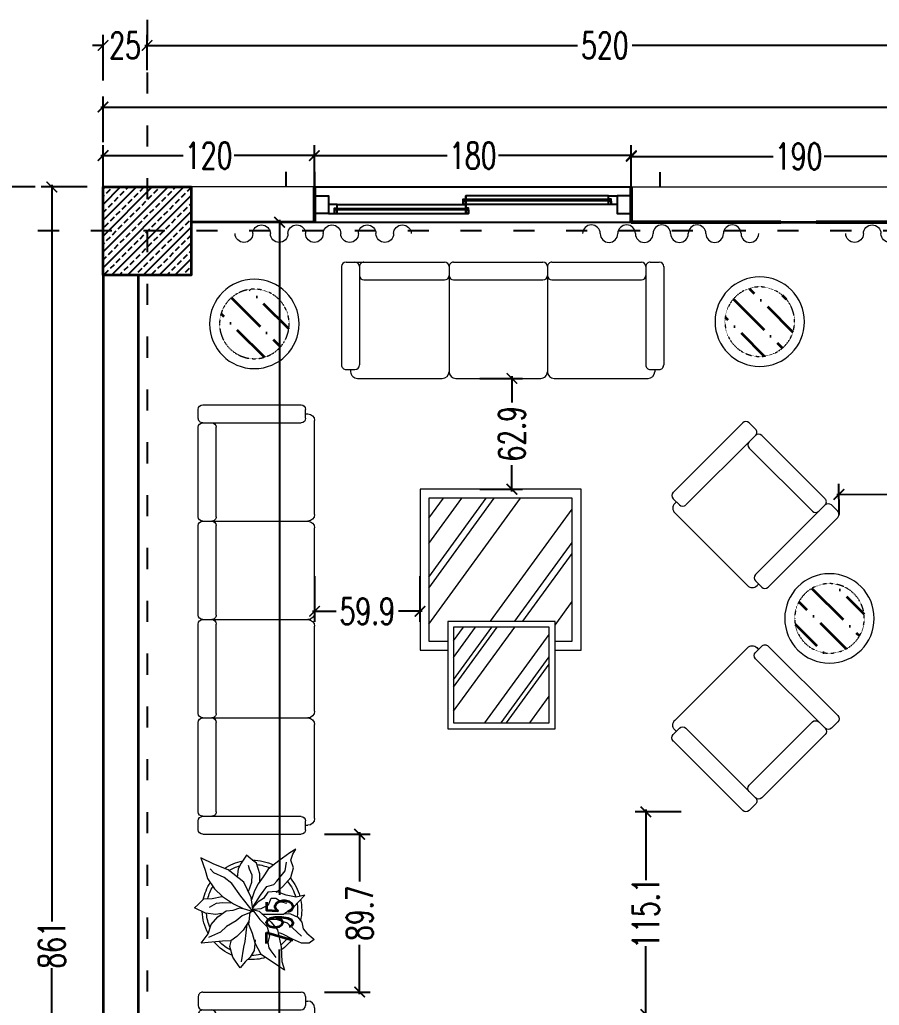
# Model space of a CAD drawing. Header units: centimetres. Extents: x -3207095 to 15275363, y -32656 to 4798027.
# Drawn here: x 690170 to 690658, y 4439294 to 4439854 of the extents above; entities that cross this region are included whole.
import ezdxf

# ---------------------------------------------------------------- set-up
doc = ezdxf.new("R2010")
doc.units = ezdxf.units.CM
for name, pattern in [('ACAD_ISO03W100', [30, 12, -18]), ('DUZ', [500, 500]), ('GESTRICHELT', [0.75, 0.5, -0.25])]:
    doc.linetypes.add(name, pattern=pattern)
doc.layers.get('0').update_dxf_attribs({"color": 1, "linetype": 'DUZ'})
for name, color, linetype in [('AGAC', 116, 'Continuous'), ('DIM', 1, 'DUZ'), ('KOLTAR_F', 145, 'Continuous'), ('PEN', 161, 'Continuous'), ('söve', 26, 'DUZ')]:
    doc.layers.add(name, color=color, linetype=linetype)
for name, color, linetype, lineweight in [('cam', 143, 'Continuous', 20), ('DUV', 220, 'Continuous', 50), ('DUVAR', 7, 'Continuous', 35), ('FE_PERDE', 205, 'Continuous', 15), ('Fix & Furniture', 144, 'Continuous', 13), ('Fix. Furniture', 144, 'Continuous', 9), ('gor25', 142, 'Continuous', 25), ('iç duvar', 7, 'Continuous', 50), ('KOLON_F', 3, 'Continuous', 35), ('Wall', 7, 'Continuous', 35)]:
    doc.layers.add(name, color=color, linetype=linetype, lineweight=lineweight)
doc.styles.add('ATT', font='romans.shx')
doc.styles.add('DIM', font='ROMANSTW.SHX', dxfattribs={"width": 0.7})
doc.dimstyles.new('1_100', dxfattribs={"dimtxt": 15, "dimasz": 6, "dimexe": 6, "dimexo": 0, "dimgap": 2, "dimtad": 0, "dimdec": 1, "dimzin": 11, "dimdsep": 46, "dimtxsty": 'DIM', "dimblk": 'ARCHTICK', "dimcen": 3, "dimdle": 1.25, "dimclrt": 2, "dimadec": 0, "dimazin": 0, "dimtfac": 1.25, "dimtdec": 1, "dimtix": 1, "dimtofl": 0, "dimtmove": 1, "dimatfit": 3, "dimldrblk": 'ARCHTICK', "dimfxl": 20, "dimfxlon": 1, "dimtolj": 1, "dimtzin": 0, "dimarcsym": 0})

# ---------------------------------------------------------------- blocks, each defined once
blk = doc.blocks.new('GEN_BLOCK00601')
at = {"linetype": 'Continuous', "ltscale": 50}
for centre, start, end in [((50, 50), 0, 180), ((250, 50), 0, 180), ((450, 50), 0, 180), ((650, 50), 0, 180), ((850, 50), 0, 180), ((150, 50), 180, 0), ((350, 50), 180, 0), ((550, 50), 180, 0), ((750, 50), 180, 0), ((950, 50), 180, 0)]:
    blk.add_arc(centre, 50, start, end, dxfattribs=at)
for tag in ['Sfb', 'FLOOR']:
    blk.add_attdef(tag, (0, 0), '', height=1)
blk = doc.blocks.new('_ArchTick')
at = {"color": 0, "linetype": 'ByBlock', "const_width": 0.15}
blk.add_lwpolyline([(-0.5, -0.5), (0.5, 0.5)], dxfattribs=at)
blk = doc.blocks.new('*D4759')
at = {"layer": 'Defpoints', "color": 0, "linetype": 'Continuous', "lineweight": 5, "transparency": 16777216}
for p in [(690336.93, 4439776.56), (690216.93, 4439758.74), (690336.93, 4439758.74)]:
    blk.add_point(p, dxfattribs=at)
at = {"layer": 'DIM', "color": 0, "linetype": 'Continuous', "lineweight": -2, "transparency": 16777216}
for p, q in [((690216.93, 4439758.74), (690216.93, 4439782.56)), ((690336.93, 4439758.74), (690336.93, 4439782.56)), ((690215.68, 4439776.56), (690262.43, 4439776.56)), ((690338.18, 4439776.56), (690291.43, 4439776.56))]:
    blk.add_line(p, q, dxfattribs=at)
at = {"layer": 'DIM', "color": 0, "linetype": 'Continuous', "lineweight": -2, "transparency": 16777216, "xscale": 6, "yscale": 6, "zscale": 6, "rotation": 180}
blk.add_blockref('_ArchTick', (690216.93, 4439776.56), dxfattribs=at)
at = {"layer": 'DIM', "color": 0, "linetype": 'Continuous', "lineweight": -2, "transparency": 16777216, "xscale": 6, "yscale": 6, "zscale": 6}
blk.add_blockref('_ArchTick', (690336.93, 4439776.56), dxfattribs=at)
at = {"layer": 'DIM', "color": 2, "linetype": 'Continuous', "lineweight": 5, "transparency": 16777216, "insert": (690276.93, 4439776.56), "char_height": 15, "attachment_point": 5, "style": 'DIM'}
blk.add_mtext('\\A1;120', dxfattribs=at)
blk = doc.blocks.new('*D4760')
at = {"layer": 'Defpoints', "color": 0, "linetype": 'Continuous', "lineweight": 5, "transparency": 16777216}
for p in [(690516.93, 4439776.56), (690336.93, 4439758.74), (690516.93, 4439758.74)]:
    blk.add_point(p, dxfattribs=at)
at = {"layer": 'DIM', "color": 0, "linetype": 'Continuous', "lineweight": -2, "transparency": 16777216}
for p, q in [((690336.93, 4439758.74), (690336.93, 4439782.56)), ((690516.93, 4439758.74), (690516.93, 4439782.56)), ((690335.68, 4439776.56), (690412.43, 4439776.56)), ((690518.18, 4439776.56), (690441.43, 4439776.56))]:
    blk.add_line(p, q, dxfattribs=at)
at = {"layer": 'DIM', "color": 0, "linetype": 'Continuous', "lineweight": -2, "transparency": 16777216, "xscale": 6, "yscale": 6, "zscale": 6, "rotation": 180}
blk.add_blockref('_ArchTick', (690336.93, 4439776.56), dxfattribs=at)
at = {"layer": 'DIM', "color": 0, "linetype": 'Continuous', "lineweight": -2, "transparency": 16777216, "xscale": 6, "yscale": 6, "zscale": 6}
blk.add_blockref('_ArchTick', (690516.93, 4439776.56), dxfattribs=at)
at = {"layer": 'DIM', "color": 2, "linetype": 'Continuous', "lineweight": 5, "transparency": 16777216, "insert": (690426.93, 4439776.56), "char_height": 15, "attachment_point": 5, "style": 'DIM'}
blk.add_mtext('\\A1;180', dxfattribs=at)
blk = doc.blocks.new('*D4761')
at = {"layer": 'Defpoints', "color": 0, "linetype": 'Continuous', "lineweight": 5, "transparency": 16777216}
for p in [(690706.93, 4439776.12), (690516.93, 4439758.74), (690706.93, 4439758.74)]:
    blk.add_point(p, dxfattribs=at)
at = {"layer": 'DIM', "color": 0, "linetype": 'Continuous', "lineweight": -2, "transparency": 16777216}
for p, q in [((690516.93, 4439758.74), (690516.93, 4439782.12)), ((690706.93, 4439758.74), (690706.93, 4439782.12)), ((690515.68, 4439776.12), (690597.43, 4439776.12)), ((690708.18, 4439776.12), (690626.43, 4439776.12))]:
    blk.add_line(p, q, dxfattribs=at)
at = {"layer": 'DIM', "color": 0, "linetype": 'Continuous', "lineweight": -2, "transparency": 16777216, "xscale": 6, "yscale": 6, "zscale": 6, "rotation": 180}
blk.add_blockref('_ArchTick', (690516.93, 4439776.12), dxfattribs=at)
at = {"layer": 'DIM', "color": 0, "linetype": 'Continuous', "lineweight": -2, "transparency": 16777216, "xscale": 6, "yscale": 6, "zscale": 6}
blk.add_blockref('_ArchTick', (690706.93, 4439776.12), dxfattribs=at)
at = {"layer": 'DIM', "color": 2, "linetype": 'Continuous', "lineweight": 5, "transparency": 16777216, "insert": (690611.93, 4439776.12), "char_height": 15, "attachment_point": 5, "style": 'DIM'}
blk.add_mtext('\\A1;190', dxfattribs=at)
blk = doc.blocks.new('*D4780')
at = {"layer": 'Defpoints', "color": 0, "linetype": 'Continuous', "lineweight": 5, "transparency": 16777216}
for p in [(690761.93, 4439839.14), (690761.93, 4439827.32), (690241.93, 4439825.1)]:
    blk.add_point(p, dxfattribs=at)
at = {"layer": 'DIM', "color": 0, "linetype": 'Continuous', "lineweight": -2, "transparency": 16777216}
for p, q in [((690241.93, 4439825.1), (690241.93, 4439845.14)), ((690761.93, 4439827.32), (690761.93, 4439845.14)), ((690240.68, 4439839.14), (690486.43, 4439839.14)), ((690763.18, 4439839.14), (690517.43, 4439839.14))]:
    blk.add_line(p, q, dxfattribs=at)
at = {"layer": 'DIM', "color": 0, "linetype": 'Continuous', "lineweight": -2, "transparency": 16777216, "xscale": 6, "yscale": 6, "zscale": 6, "rotation": 180}
blk.add_blockref('_ArchTick', (690241.93, 4439839.14), dxfattribs=at)
at = {"layer": 'DIM', "color": 0, "linetype": 'Continuous', "lineweight": -2, "transparency": 16777216, "xscale": 6, "yscale": 6, "zscale": 6}
blk.add_blockref('_ArchTick', (690761.93, 4439839.14), dxfattribs=at)
at = {"layer": 'DIM', "color": 2, "linetype": 'Continuous', "lineweight": 5, "transparency": 16777216, "insert": (690501.93, 4439839.14), "char_height": 15, "attachment_point": 5, "style": 'DIM'}
blk.add_mtext('\\A1;520', dxfattribs=at)
blk = doc.blocks.new('*D4789')
at = {"layer": 'Defpoints', "color": 0, "linetype": 'Continuous', "lineweight": 5, "transparency": 16777216}
for p in [(690216.93, 4439839.14), (690241.93, 4439825.1), (690216.93, 4439782.56)]:
    blk.add_point(p, dxfattribs=at)
at = {"layer": 'DIM', "color": 0, "linetype": 'Continuous', "lineweight": -2, "transparency": 16777216}
for p, q in [((690216.93, 4439819.14), (690216.93, 4439845.14)), ((690241.93, 4439825.1), (690241.93, 4439845.14)), ((690216.93, 4439839.14), (690210.93, 4439839.14)), ((690241.93, 4439839.14), (690247.93, 4439839.14))]:
    blk.add_line(p, q, dxfattribs=at)
at = {"layer": 'DIM', "color": 0, "linetype": 'Continuous', "lineweight": -2, "transparency": 16777216, "xscale": 6, "yscale": 6, "zscale": 6}
blk.add_blockref('_ArchTick', (690216.93, 4439839.14), dxfattribs=at)
at = {"layer": 'DIM', "color": 0, "linetype": 'Continuous', "lineweight": -2, "transparency": 16777216, "xscale": 6, "yscale": 6, "zscale": 6, "rotation": 180}
blk.add_blockref('_ArchTick', (690241.93, 4439839.14), dxfattribs=at)
at = {"layer": 'DIM', "color": 2, "linetype": 'Continuous', "lineweight": 5, "transparency": 16777216, "insert": (690229.43, 4439839.14), "char_height": 15, "attachment_point": 5, "style": 'DIM'}
blk.add_mtext('\\A1;25', dxfattribs=at)
blk = doc.blocks.new('*D4791')
at = {"layer": 'Defpoints', "color": 0, "linetype": 'Continuous', "lineweight": 5, "transparency": 16777216}
for p in [(690216.93, 4439804.16), (690216.93, 4439782.56), (693966.93, 4439782.56)]:
    blk.add_point(p, dxfattribs=at)
at = {"layer": 'DIM', "color": 0, "linetype": 'Continuous', "lineweight": -2, "transparency": 16777216}
for p, q in [((690216.93, 4439784.16), (690216.93, 4439810.16)), ((693966.93, 4439784.16), (693966.93, 4439810.16)), ((690215.68, 4439804.16), (692071.43, 4439804.16)), ((693968.18, 4439804.16), (692112.43, 4439804.16))]:
    blk.add_line(p, q, dxfattribs=at)
at = {"layer": 'DIM', "color": 0, "linetype": 'Continuous', "lineweight": -2, "transparency": 16777216, "xscale": 6, "yscale": 6, "zscale": 6, "rotation": 180}
blk.add_blockref('_ArchTick', (690216.93, 4439804.16), dxfattribs=at)
at = {"layer": 'DIM', "color": 0, "linetype": 'Continuous', "lineweight": -2, "transparency": 16777216, "xscale": 6, "yscale": 6, "zscale": 6}
blk.add_blockref('_ArchTick', (693966.93, 4439804.16), dxfattribs=at)
at = {"layer": 'DIM', "color": 2, "linetype": 'Continuous', "lineweight": 5, "transparency": 16777216, "insert": (692091.93, 4439804.16), "char_height": 15, "attachment_point": 5, "style": 'DIM'}
blk.add_mtext('\\A1;3750', dxfattribs=at)
blk = doc.blocks.new('*D4825')
at = {"layer": 'Defpoints', "color": 0, "linetype": 'Continuous', "lineweight": 5, "transparency": 16777216}
for p in [(690216.93, 4439758.74), (690187.82, 4438897.76), (690216.93, 4438897.76)]:
    blk.add_point(p, dxfattribs=at)
at = {"layer": 'DIM', "color": 0, "linetype": 'Continuous', "lineweight": -2, "transparency": 16777216}
for p, q in [((690207.82, 4439758.74), (690181.82, 4439758.74)), ((690187.82, 4439759.99), (690187.82, 4439341.5)), ((690187.82, 4438896.51), (690187.82, 4439315)), ((690207.82, 4438897.76), (690181.82, 4438897.76))]:
    blk.add_line(p, q, dxfattribs=at)
at = {"layer": 'DIM', "color": 0, "linetype": 'Continuous', "lineweight": -2, "transparency": 16777216, "xscale": 6, "yscale": 6, "zscale": 6}
for p, rotation in [((690187.82, 4439758.74), 90), ((690187.82, 4438897.76), 270)]:
    blk.add_blockref('_ArchTick', p, dxfattribs=dict(at, rotation=rotation))
at = {"layer": 'DIM', "color": 2, "linetype": 'Continuous', "lineweight": 5, "transparency": 16777216, "insert": (690187.82, 4439328.25), "char_height": 15, "attachment_point": 5, "rotation": 90, "style": 'DIM'}
blk.add_mtext('\\A1;861', dxfattribs=at)
blk = doc.blocks.new('*D4845')
at = {"layer": 'Defpoints', "color": 0, "linetype": 'Continuous', "lineweight": 5, "transparency": 16777216}
for p in [(690158.36, 4439758.74), (690181.82, 4439758.74), (690181.82, 4436818.74)]:
    blk.add_point(p, dxfattribs=at)
at = {"layer": 'DIM', "color": 0, "linetype": 'Continuous', "lineweight": -2, "transparency": 16777216}
for p, q in [((690178.36, 4439758.74), (690152.36, 4439758.74)), ((690158.36, 4439759.99), (690158.36, 4438309.24)), ((690158.36, 4436817.49), (690158.36, 4438268.24)), ((690178.36, 4436818.74), (690152.36, 4436818.74))]:
    blk.add_line(p, q, dxfattribs=at)
at = {"layer": 'DIM', "color": 0, "linetype": 'Continuous', "lineweight": -2, "transparency": 16777216, "xscale": 6, "yscale": 6, "zscale": 6}
for p, rotation in [((690158.36, 4439758.74), 90), ((690158.36, 4436818.74), 270)]:
    blk.add_blockref('_ArchTick', p, dxfattribs=dict(at, rotation=rotation))
at = {"layer": 'DIM', "color": 2, "linetype": 'Continuous', "lineweight": 5, "transparency": 16777216, "insert": (690158.36, 4438288.74), "char_height": 15, "attachment_point": 5, "rotation": 90, "style": 'DIM'}
blk.add_mtext('\\A1;2940', dxfattribs=at)
blk = doc.blocks.new('*D5745')
at = {"layer": 'Defpoints', "color": 0, "linetype": 'Continuous', "lineweight": 5, "transparency": 16777216}
for p in [(690336.93, 4439738.74), (690317.21, 4438943.74), (690323.88, 4438943.74)]:
    blk.add_point(p, dxfattribs=at)
at = {"layer": 'DIM', "color": 0, "linetype": 'Continuous', "lineweight": -2, "transparency": 16777216}
for p, q in [((690336.93, 4439738.74), (690311.21, 4439738.74)), ((690317.21, 4439739.99), (690317.21, 4439356.74)), ((690317.21, 4438942.49), (690317.21, 4439325.74)), ((690323.88, 4438943.74), (690311.21, 4438943.74))]:
    blk.add_line(p, q, dxfattribs=at)
at = {"layer": 'DIM', "color": 0, "linetype": 'Continuous', "lineweight": -2, "transparency": 16777216, "xscale": 6, "yscale": 6, "zscale": 6}
for p, rotation in [((690317.21, 4439738.74), 90), ((690317.21, 4438943.74), 270)]:
    blk.add_blockref('_ArchTick', p, dxfattribs=dict(at, rotation=rotation))
at = {"layer": 'DIM', "color": 2, "linetype": 'Continuous', "lineweight": 5, "transparency": 16777216, "insert": (690317.21, 4439341.24), "char_height": 15, "attachment_point": 5, "rotation": 90, "style": 'DIM'}
blk.add_mtext('\\A1;795', dxfattribs=at)
blk = doc.blocks.new('dhsdfhhdfgdjdfghjghjk')
at = {"layer": 'Fix & Furniture', "ltscale": 0.02}
for p, q in [((39347.5, 877.54), (39347.5, 855.54)), ((39350.5, 878.54), (39348.5, 878.54)), ((39351.5, 877.54), (39351.5, 855.54)), ((39372.5, 878.54), (39352.5, 878.54)), ((39373.5, 877.54), (39373.5, 854.04)), ((39394.5, 878.54), (39374.5, 878.54)), ((39395.5, 877.54), (39395.5, 854.04)), ((39416.5, 878.54), (39396.5, 878.54)), ((39417.5, 877.54), (39417.5, 854.04)), ((39438.5, 878.54), (39418.5, 878.54)), ((39439.5, 877.54), (39439.5, 855.54)), ((39442.5, 878.54), (39440.5, 878.54)), ((39443.5, 877.54), (39443.5, 855.54)), ((39372.5, 874.54), (39352.5, 874.54)), ((39394.5, 874.54), (39374.5, 874.54)), ((39416.5, 874.54), (39396.5, 874.54)), ((39438.5, 874.54), (39418.5, 874.54)), ((39350.5, 854.54), (39348.5, 854.54)), ((39349.5, 854.54), (39349.5, 854.04)), ((39442.5, 854.54), (39440.5, 854.54)), ((39441.5, 854.54), (39441.5, 854.04)), ((39372, 852.54), (39351, 852.54)), ((39394, 852.54), (39375, 852.54)), ((39416, 852.54), (39397, 852.54)), ((39439.97, 852.54), (39419, 852.54))]:
    blk.add_line(p, q, dxfattribs=at)
for centre, radius, start, end in [((39348.52, 877.53), 1.02, 90.8455, 180.8455), ((39350.5, 877.54), 1, 359.9318, 90), ((39352.5, 877.54), 1, 90.0681, 180.0681), ((39372.5, 877.54), 1, 359.9319, 89.9319), ((39374.5, 877.54), 1, 90.0681, 180.0681), ((39394.5, 877.54), 1, 359.9319, 89.9319), ((39396.5, 877.54), 1, 90.0681, 180.0681), ((39416.5, 877.54), 1, 359.9319, 89.9319), ((39418.5, 877.54), 1, 90.0681, 180.0681), ((39438.5, 877.54), 1, 359.9319, 89.9319), ((39440.5, 877.54), 1, 90.0681, 180.0681), ((39442.5, 877.54), 1, 359.8458, 89.8458), ((39352.5, 875.55), 1, 179.9319, 269.9319), ((39372.5, 875.55), 1, 270.0681, 0.0681), ((39374.5, 875.55), 1, 179.9319, 269.9319), ((39394.5, 875.55), 1, 270.0681, 0.0681), ((39396.5, 875.55), 1, 179.9319, 269.9319), ((39416.5, 875.55), 1, 270.0681, 0.0681), ((39418.5, 875.55), 1, 179.9319, 269.9319), ((39438.5, 875.55), 1, 270.0681, 0.0681), ((39348.51, 855.55), 1.01, 179.5407, 269.5407), ((39350.5, 855.55), 1.01, 269.6742, 359.6742), ((39440.51, 855.55), 1, 179.8254, 269.8254), ((39442.5, 855.55), 1.01, 269.5727, 359.5727), ((39351.01, 854.05), 1.51, 180.27, 270.27), ((39372, 854.05), 1.5, 269.8574, 359.8574), ((39375, 854.05), 1.5, 180.0365, 270.0365), ((39394, 854.04), 1.5, 269.9885, 359.9885), ((39397, 854.05), 1.5, 180.048, 270.048), ((39415.99, 854.06), 1.51, 269.4397, 359.4397), ((39419, 854.05), 1.5, 180.048, 270.048), ((39439.99, 854.06), 1.51, 269.4397, 359.4397)]:
    blk.add_arc(centre, radius, start, end, dxfattribs=at)
blk = doc.blocks.new('dfhsdfjsdfgjfgj')
at = {"layer": 'Fix & Furniture', "ltscale": 0.02}
for p, q in [((63620.72, 5320.18), (63642.72, 5320.18)), ((63619.72, 5317.18), (63619.72, 5319.18)), ((63643.72, 5317.18), (63643.72, 5319.18)), ((63643.72, 5318.18), (63644.22, 5318.18)), ((63620.72, 5316.18), (63642.72, 5316.18)), ((63645.72, 5295.68), (63645.72, 5316.68)), ((63619.72, 5295.18), (63619.72, 5315.18)), ((63623.72, 5295.18), (63623.72, 5315.18)), ((63620.72, 5294.18), (63644.22, 5294.18)), ((63619.72, 5273.18), (63619.72, 5293.18)), ((63623.72, 5273.18), (63623.72, 5293.18)), ((63645.72, 5273.68), (63645.72, 5292.68)), ((63620.72, 5272.18), (63644.22, 5272.18)), ((63619.72, 5251.18), (63619.72, 5271.18)), ((63623.72, 5253.15), (63623.72, 5271.18)), ((63645.72, 5251.68), (63645.72, 5270.68)), ((63620.72, 5252.15), (63642.72, 5252.15)), ((63619.72, 5249.15), (63619.72, 5251.15)), ((63643.72, 5249.15), (63643.72, 5251.15)), ((63643.72, 5250.18), (63644.22, 5250.18)), ((63643.72, 5250.15), (63644.22, 5250.15)), ((63620.72, 5248.15), (63642.72, 5248.15))]:
    blk.add_line(p, q, dxfattribs=at)
for centre, radius, start, end in [((63620.74, 5319.16), 1.02, 89.1545, 179.1545), ((63642.72, 5319.17), 1.01, 0.4593, 90.4593), ((63644.22, 5316.67), 1.51, 359.73, 89.73), ((63620.72, 5317.18), 1, 180, 270.0682), ((63620.72, 5315.18), 1, 89.9319, 179.9319), ((63622.72, 5315.18), 1, 0.0681, 90.0681), ((63642.72, 5317.18), 1.01, 270.3258, 0.3258), ((63620.72, 5295.18), 1, 180.0681, 270.0681), ((63620.72, 5293.18), 1, 89.9319, 179.9319), ((63622.72, 5295.18), 1, 269.9319, 359.9319), ((63622.72, 5293.18), 1, 0.0681, 90.0681), ((63644.22, 5295.68), 1.5, 270.1426, 0.1426), ((63644.22, 5292.68), 1.5, 359.9635, 89.9635), ((63620.72, 5273.18), 1, 180.0681, 270.0681), ((63620.72, 5271.18), 1, 89.9319, 179.9319), ((63622.72, 5273.18), 1, 269.9319, 359.9319), ((63622.72, 5271.18), 1, 0.0681, 90.0681), ((63644.22, 5273.68), 1.5, 270.0115, 0.0115), ((63644.22, 5270.68), 1.5, 359.952, 89.952), ((63620.72, 5253.15), 1, 180.0681, 270.0681), ((63620.72, 5251.15), 1, 89.9319, 179.9319), ((63622.72, 5253.15), 1, 269.9319, 359.9319), ((63642.72, 5251.15), 1, 0.1746, 90.1746), ((63620.72, 5251.18), 1, 180.0681, 180.9159), ((63644.21, 5251.69), 1.51, 270.5603, 0.5603), ((63620.73, 5249.15), 1, 180.1542, 270.1542), ((63642.72, 5249.16), 1.01, 270.4273, 0.4273)]:
    blk.add_arc(centre, radius, start, end, dxfattribs=at)
blk = doc.blocks.new('dfhgdfhfgjjghj')
at = {"layer": 'Fix & Furniture', "ltscale": 0.02}
for p, q in [((39399.87, 829.4), (39397.87, 829.4)), ((39421.87, 829.4), (39401.87, 829.4)), ((39425.87, 829.4), (39423.87, 829.4)), ((39396.87, 828.4), (39396.87, 806.4)), ((39400.87, 828.4), (39400.87, 806.4)), ((39422.87, 828.4), (39422.87, 806.4)), ((39426.87, 828.4), (39426.87, 806.4)), ((39421.87, 825.4), (39401.87, 825.4)), ((39399.87, 805.4), (39397.87, 805.4)), ((39398.87, 805.4), (39398.87, 804.9)), ((39425.87, 805.4), (39423.87, 805.4)), ((39424.87, 805.4), (39424.87, 804.9)), ((39423.34, 803.4), (39400.37, 803.4))]:
    blk.add_line(p, q, dxfattribs=at)
for centre, radius, start, end in [((39397.88, 828.38), 1.02, 90.8455, 180.8455), ((39399.87, 828.4), 1, 359.9318, 90), ((39401.87, 828.4), 1, 90.0681, 180.0681), ((39421.87, 828.4), 1, 359.9319, 89.9319), ((39423.87, 828.4), 1, 90.0681, 180.0681), ((39425.87, 828.4), 1, 359.8458, 89.8458), ((39401.87, 826.4), 1, 179.9319, 269.9319), ((39421.87, 826.4), 1, 270.0681, 0.0681), ((39397.88, 806.41), 1.01, 179.5407, 269.5407), ((39400.38, 804.9), 1.51, 180.27, 270.27), ((39399.86, 806.4), 1.01, 269.6742, 359.6742), ((39423.87, 806.4), 1, 179.8254, 269.8254), ((39423.35, 804.91), 1.51, 269.4397, 359.4397), ((39425.86, 806.41), 1.01, 269.5727, 359.5727)]:
    blk.add_arc(centre, radius, start, end, dxfattribs=at)
blk = doc.blocks.new('hfjdfjdkhkk')
at = {"layer": 'Fix & Furniture', "ltscale": 0.02}
for p, q in [((39445.94, 1061.12), (39445.94, 1097.12)), ((39445.94, 1097.12), (39481.94, 1097.12)), ((39447.94, 1063.12), (39447.94, 1095.12)), ((39447.94, 1095.12), (39479.94, 1095.12)), ((39479.94, 1095.12), (39479.94, 1063.12)), ((39481.94, 1097.12), (39481.94, 1061.12)), ((39479.94, 1063.12), (39447.94, 1063.12)), ((39481.94, 1061.12), (39445.94, 1061.12))]:
    blk.add_line(p, q, dxfattribs=at)
at = {"layer": 'Fix & Furniture'}
for p, q in [((39479.94, 1066.94), (39459.47, 1095.12)), ((39479.94, 1075.04), (39465.35, 1095.12)), ((39479.94, 1077.48), (39467.13, 1095.13)), ((39479.94, 1084.98), (39472.58, 1095.12)), ((39479.94, 1090.63), (39476.68, 1095.12)), ((39469.43, 1063.12), (39447.94, 1092.7)), ((39463.98, 1063.12), (39447.94, 1085.2)), ((39462.2, 1063.12), (39447.94, 1082.75)), ((39454.4, 1063.12), (39447.94, 1072.01))]:
    blk.add_line(p, q, dxfattribs=at)
blk = doc.blocks.new('FGDFJFGJFGJD')
at = {"layer": 'Fix & Furniture', "ltscale": 0.02}
for p, q in [((686559.82, 4460826.04), (686559.82, 4460790.04)), ((686595.82, 4460826.04), (686559.82, 4460826.04)), ((686595.82, 4460790.04), (686595.82, 4460826.04)), ((686561.82, 4460824.04), (686561.82, 4460792.04)), ((686593.82, 4460824.04), (686561.82, 4460824.04)), ((686593.82, 4460792.04), (686593.82, 4460824.04)), ((686561.82, 4460792.04), (686566, 4460792.04)), ((686590, 4460792.04), (686593.82, 4460792.04)), ((686559.82, 4460790.04), (686566, 4460790.04)), ((686590, 4460790.04), (686595.82, 4460790.04))]:
    blk.add_line(p, q, dxfattribs=at)
at = {"layer": 'Fix & Furniture'}
for p, q in [((686561.82, 4460806.41), (686574.63, 4460824.05)), ((686561.82, 4460795.86), (686582.29, 4460824.04)), ((686561.82, 4460813.91), (686569.18, 4460824.04)), ((686561.82, 4460803.96), (686576.4, 4460824.04)), ((686561.82, 4460819.55), (686565.08, 4460824.04)), ((686575.57, 4460796.51), (686593.82, 4460821.62)), ((686581.02, 4460796.51), (686593.82, 4460814.12)), ((686582.79, 4460796.51), (686593.82, 4460811.68)), ((686590, 4460795.68), (686593.82, 4460800.93))]:
    blk.add_line(p, q, dxfattribs=at)
at = {"layer": 'Wall', "xscale": -0.6666666666666666, "yscale": 0.6666666666666666, "zscale": 0.6666666666666666}
blk.add_blockref('hfjdfjdkhkk', (712887.3, 4460065.09), dxfattribs=at)
blk = doc.blocks.new('fhdfghfgh')
at = {"layer": 'Fix. Furniture', "ltscale": 0.02}
blk.add_circle((7534.74, -570.99), 9, dxfattribs=at)
at = {"layer": 'Fix. Furniture', "linetype": 'GESTRICHELT', "ltscale": 0.02}
blk.add_circle((7534.74, -570.99), 7, dxfattribs=at)
blk = doc.blocks.new('xchh')
at = {"layer": 'Wall', "ltscale": 0.02}
h = blk.add_hatch(dxfattribs=at)
h.set_pattern_fill('ANSI36', color=9, scale=33.333333, angle=180)
h.set_pattern_definition([(225, (67590.6048, 2844.793), (-2.2097087, -8.1022652), [10.4166667, -2.0833333, 0, -2.0833333])])
h.paths.add_polyline_path([(39562.87, 125.07, 1), (39547.31, 125.07, 1)])
at = {"layer": 'Wall', "xscale": 1.111111111111111, "yscale": 1.111111111111111, "zscale": 1.111111111111111, "rotation": 180}
blk.add_blockref('fhdfghfgh', (47927.02, -509.36), dxfattribs=at)
blk = doc.blocks.new('12PPLT12')
at = {"color": 0, "linetype": 'ByBlock'}
for p, q in [((-0.0505, 0.6319), (-0.0344, 0.6941)), ((-0.0344, 0.6941), (-0.0316, 0.7514)), ((-0.0316, 0.7514), (-0.0021, 0.6891)), ((-0.1155, 0.5834), (-0.0505, 0.6319)), ((-0.0021, 0.6891), (0.044, 0.559)), ((-0.1483, 0.4856), (-0.1155, 0.5834)), ((-0.0643, 0.5101), (-0.0261, 0.5913)), ((-0.0505, 0.38), (-0.0643, 0.5101)), ((0.044, 0.559), (0.0902, 0.4316)), ((-0.3489, 0.3338), (-0.3623, 0.415)), ((-0.3623, 0.415), (-0.3028, 0.35)), ((-0.1321, 0.3666), (-0.1483, 0.4856)), ((0.0902, 0.4316), (0.0902, 0.3393)), ((0.1335, 0.3472), (0.2202, 0.415)), ((0.2202, 0.415), (0.2908, 0.4206)), ((0.2908, 0.4206), (0.3503, 0.4289)), ((0.3503, 0.4289), (0.3475, 0.331)), ((-0.3323, 0.2471), (-0.3489, 0.3338)), ((-0.3028, 0.35), (-0.2078, 0.3121)), ((-0.2078, 0.3121), (-0.1049, 0.2904)), ((-0.1077, 0.2794), (-0.1321, 0.3666)), ((-0.0427, 0.3338), (-0.0505, 0.38)), ((0.0035, 0.2794), (-0.0427, 0.3338)), ((0.0902, 0.3393), (0.0902, 0.2526)), ((0.0929, 0.2821), (0.1335, 0.3472)), ((0.2502, 0.3283), (0.193, 0.2932)), ((0.2797, 0.3527), (0.2502, 0.3283)), ((0.3475, 0.331), (0.3424, 0.266)), ((-0.2889, 0.1359), (-0.3323, 0.2471)), ((-0.205, 0.2309), (-0.2511, 0.2471)), ((-0.1372, 0.2309), (-0.205, 0.2309)), ((-0.0966, 0.2037), (-0.1372, 0.2309)), ((-0.1104, 0.1331), (-0.0966, 0.2037)), ((-0.1049, 0.2904), (-0.0371, 0.236)), ((-0.0371, 0.236), (-0.0344, 0.1576)), ((0.009, 0.1686), (0.0035, 0.2794)), ((0.0902, 0.2526), (0.0823, 0.1737)), ((0.1552, 0.2282), (0.1307, 0.1303)), ((0.193, 0.2932), (0.1552, 0.2282)), ((0.223, 0.1876), (0.4208, 0.2037)), ((0.3424, 0.266), (0.3042, 0.1903)), ((0.4208, 0.2037), (0.5726, 0.171)), ((-0.5901, 0.1087), (-0.6712, 0.0981)), ((-0.5357, 0.1253), (-0.5901, 0.1087)), ((-0.4868, 0.171), (-0.5357, 0.1253)), ((-0.4245, 0.1926), (-0.4868, 0.171)), ((-0.3461, 0.1793), (-0.4245, 0.1926)), ((-0.2917, 0.1493), (-0.3461, 0.1793)), ((-0.1944, 0.0736), (-0.2889, 0.1359)), ((-0.0694, 0.0602), (-0.1104, 0.1331)), ((-0.0344, 0.1576), (-0.0071, 0.1008)), ((-0.0071, 0.1008), (0.0035, 0.0169)), ((0.0062, 0.0275), (0.009, 0.1686)), ((0.0823, 0.1737), (0.0606, 0.0819)), ((0.074, 0.0981), (0.223, 0.1876)), ((0.169, 0.0547), (0.3152, 0.1087)), ((0.3152, 0.1087), (0.4125, 0.117)), ((0.4125, 0.117), (0.5237, 0.1008)), ((0.5237, 0.1008), (0.5781, 0.1142)), ((0.5726, 0.171), (0.716, 0.152)), ((0.716, 0.152), (0.6131, 0.0736)), ((-0.6712, 0.0981), (-0.6874, 0.0953)), ((-0.6874, 0.0953), (-0.6657, 0.0358)), ((-0.6657, 0.0358), (-0.6007, -0.0048)), ((-0.5629, 0.0519), (-0.4407, 0.0736)), ((-0.4407, 0.0736), (-0.3733, 0.0842)), ((-0.3733, 0.0842), (-0.27, 0.0575)), ((-0.2294, 0.003), (-0.3244, -0.0265)), ((-0.27, 0.0575), (-0.1861, 0.0058)), ((-0.0694, 0.0275), (-0.2294, 0.003)), ((-0.1077, 0.0192), (-0.1944, 0.0736)), ((-0.0099, 0.003), (-0.1211, -0.0376)), ((-0.0099, 0.0141), (-0.0694, 0.0602)), ((-0.0021, 0.0058), (-0.0694, 0.0275)), ((-0.0182, -0.0076), (0.074, 0.0981)), ((-0.0099, -0.0048), (0.169, 0.0547)), ((0.0035, 0.0169), (-0.0099, 0.0141)), ((0.0035, -0.0293), (-0.0099, 0.003)), ((0.5453, 0.0169), (0.4291, -0.0321)), ((0.6131, 0.0736), (0.5453, 0.0169)), ((-0.6007, -0.0048), (-0.5034, -0.0214)), ((-0.5034, -0.0214), (-0.4001, -0.0321)), ((-0.395, -0.0943), (-0.4517, -0.1515)), ((-0.4001, -0.0321), (-0.3567, -0.0404)), ((-0.3244, -0.0265), (-0.395, -0.0943)), ((-0.2239, -0.0593), (-0.2917, -0.1216)), ((-0.1211, -0.0376), (-0.2239, -0.0593)), ((-0.0533, -0.1405), (0.0035, -0.0293)), ((0.0823, -0.0376), (-0.0182, -0.0076)), ((-0.0071, -0.0242), (0.0496, -0.1054)), ((0.1879, -0.0537), (0.0823, -0.0376)), ((0.1118, -0.051), (0.0902, -0.0431)), ((0.1552, -0.1082), (0.1118, -0.051)), ((0.3231, -0.051), (0.1879, -0.0537)), ((0.2147, -0.062), (0.2825, -0.1026)), ((0.4291, -0.0321), (0.3231, -0.051)), ((0.3964, -0.1243), (0.3258, -0.0537)), ((-0.4517, -0.1515), (-0.5357, -0.2678)), ((-0.3161, -0.1866), (-0.3516, -0.2272)), ((-0.2917, -0.1216), (-0.3161, -0.1866)), ((-0.2133, -0.2627), (-0.1349, -0.1949)), ((-0.1349, -0.1949), (-0.0533, -0.1405)), ((-0.1192, -0.3038), (-0.0399, -0.1479)), ((-0.0371, -0.1216), (-0.0399, -0.2194)), ((0.0496, -0.1054), (0.0713, -0.1811)), ((0.0713, -0.1811), (0.1201, -0.2817)), ((0.2124, -0.1515), (0.1552, -0.1082)), ((0.2474, -0.2461), (0.2124, -0.1515)), ((0.2825, -0.1026), (0.3341, -0.146)), ((0.3341, -0.146), (0.3719, -0.2166)), ((0.4642, -0.176), (0.3964, -0.1243)), ((0.4803, -0.2572), (0.4642, -0.176)), ((-0.5357, -0.2678), (-0.6062, -0.3278)), ((-0.3867, -0.2411), (-0.4651, -0.2678)), ((-0.3516, -0.2272), (-0.3867, -0.2411)), ((-0.3244, -0.325), (-0.2133, -0.2627)), ((-0.193, -0.2355), (-0.2442, -0.3296)), ((-0.0399, -0.2194), (-0.021, -0.3084)), ((0.1201, -0.2817), (0.139, -0.3629)), ((0.2341, -0.2), (0.2774, -0.2411)), ((0.2608, -0.3495), (0.2474, -0.2461)), ((0.2774, -0.2411), (0.3719, -0.2867)), ((0.3719, -0.2867), (0.4942, -0.3006)), ((0.4942, -0.3006), (0.4803, -0.2572)), ((-0.6062, -0.3278), (-0.5223, -0.3278)), ((-0.5223, -0.3278), (-0.3244, -0.325)), ((-0.2442, -0.3296), (-0.247, -0.4062)), ((-0.199, -0.4943), (-0.139, -0.3578)), ((-0.139, -0.3578), (-0.1192, -0.3038)), ((-0.021, -0.3084), (0.0062, -0.3762)), ((-0.0173, -0.4316), (0.0025, -0.3776)), ((0.0062, -0.3762), (0.074, -0.4279)), ((0.139, -0.3629), (0.2124, -0.474)), ((0.2364, -0.4441), (0.2608, -0.3495)), ((-0.247, -0.4062), (-0.2327, -0.4713)), ((-0.2327, -0.4713), (-0.2216, -0.5511)), ((-0.1021, -0.5026), (-0.0173, -0.4316)), ((0.074, -0.4279), (0.158, -0.4957)), ((0.2419, -0.5608), (0.2364, -0.4441)), ((-0.2216, -0.5511), (-0.1478, -0.5225)), ((-0.1478, -0.5225), (-0.1021, -0.5026)), ((0.158, -0.4957), (0.2419, -0.5608))]:
    blk.add_line(p, q, dxfattribs=at)
for radius, start, end in [(0.5, 107.12296, 130.98158), (0.4583, 107.98642, 130.5771), (0.5, 56.95629, 82.29505), (0.4583, 62.68987, 79.53455), (0.5, 134.80206, 159.18037), (0.4583, 138.47558, 155.33471), (0.4583, 26.27612, 41.1349), (0.5, 22.97684, 45.84728), (0.5, 182.50299, 200.45628), (0.4583, 183.26994, 197.40025), (0.4583, 340.65586, 357.50575), (0.5, 338.58618, 359.74423), (0.5, 298.34547, 324.45412), (0.4583, 303.38678, 322.07557), (0.5, 220.66056, 241.33926), (0.4583, 225.08351, 237.50228), (0.5, 259.70378, 286.12808), (0.4583, 264.18858, 282.40281)]:
    blk.add_arc((0, 0), radius, start, end, dxfattribs=at)
at = {"color": 0, "linetype": 'ByBlock', "style": 'ATT'}
for tag, p, flags in [('ITEM', (-1, -3.25), 3), ('ROOM_NUMBER', (-1, -4.5833), 1)]:
    blk.add_attdef(tag, p, '', height=1, dxfattribs=dict(at, flags=flags))
blk = doc.blocks.new('*D5965')
at = {"layer": 'Defpoints', "color": 0, "linetype": 'Continuous', "lineweight": 5, "transparency": 16777216}
for p in [(690634.82, 4439584.1), (690634.87, 4439572.74), (690767.5, 4439573.34)]:
    blk.add_point(p, dxfattribs=at)
at = {"layer": 'DIM', "color": 0, "linetype": 'Continuous', "lineweight": -2, "transparency": 16777216}
for p, q in [((690767.5, 4439573.34), (690767.42, 4439590.69)), ((690634.87, 4439572.74), (690634.79, 4439590.1)), ((690633.57, 4439584.09), (690679.38, 4439584.3)), ((690768.7, 4439584.7), (690722.88, 4439584.49))]:
    blk.add_line(p, q, dxfattribs=at)
at = {"layer": 'DIM', "color": 0, "linetype": 'Continuous', "lineweight": -2, "transparency": 16777216, "xscale": 6, "yscale": 6, "zscale": 6}
for p, rotation in [((690634.82, 4439584.1), 180.2570455578318), ((690767.45, 4439584.69), 0.2570455578317521)]:
    blk.add_blockref('_ArchTick', p, dxfattribs=dict(at, rotation=rotation))
at = {"layer": 'DIM', "color": 2, "linetype": 'Continuous', "lineweight": 5, "transparency": 16777216, "insert": (690701.13, 4439584.39), "char_height": 15, "attachment_point": 5, "rotation": 0.257, "style": 'DIM'}
blk.add_mtext('\\A1;132.6', dxfattribs=at)
blk = doc.blocks.new('*D5972')
at = {"layer": 'Defpoints', "color": 0, "linetype": 'Continuous', "lineweight": 5, "transparency": 16777216}
for p in [(690337.05, 4439540.98), (690396.92, 4439540.98), (690396.92, 4439517.77)]:
    blk.add_point(p, dxfattribs=at)
at = {"layer": 'DIM', "color": 0, "linetype": 'Continuous', "lineweight": -2, "transparency": 16777216}
for p, q in [((690337.05, 4439537.77), (690337.05, 4439511.77)), ((690396.92, 4439537.77), (690396.92, 4439511.77)), ((690335.8, 4439517.77), (690349.23, 4439517.77)), ((690398.17, 4439517.77), (690384.73, 4439517.77))]:
    blk.add_line(p, q, dxfattribs=at)
at = {"layer": 'DIM', "color": 0, "linetype": 'Continuous', "lineweight": -2, "transparency": 16777216, "xscale": 6, "yscale": 6, "zscale": 6, "rotation": 180}
blk.add_blockref('_ArchTick', (690337.05, 4439517.77), dxfattribs=at)
at = {"layer": 'DIM', "color": 0, "linetype": 'Continuous', "lineweight": -2, "transparency": 16777216, "xscale": 6, "yscale": 6, "zscale": 6}
blk.add_blockref('_ArchTick', (690396.92, 4439517.77), dxfattribs=at)
at = {"layer": 'DIM', "color": 2, "linetype": 'Continuous', "lineweight": 5, "transparency": 16777216, "insert": (690366.98, 4439517.77), "char_height": 15, "attachment_point": 5, "style": 'DIM'}
blk.add_mtext('\\A1;59.9', dxfattribs=at)
blk = doc.blocks.new('*D5973')
at = {"layer": 'Defpoints', "color": 0, "linetype": 'Continuous', "lineweight": 5, "transparency": 16777216}
for p in [(690430.9, 4439650.02), (690430.9, 4439587.07), (690449.1, 4439587.07)]:
    blk.add_point(p, dxfattribs=at)
at = {"layer": 'DIM', "color": 0, "linetype": 'Continuous', "lineweight": -2, "transparency": 16777216}
for p, q in [((690430.9, 4439650.02), (690455.1, 4439650.02)), ((690449.1, 4439651.27), (690449.1, 4439636.29)), ((690449.1, 4439585.82), (690449.1, 4439600.79)), ((690430.9, 4439587.07), (690455.1, 4439587.07))]:
    blk.add_line(p, q, dxfattribs=at)
at = {"layer": 'DIM', "color": 0, "linetype": 'Continuous', "lineweight": -2, "transparency": 16777216, "xscale": 6, "yscale": 6, "zscale": 6}
for p, rotation in [((690449.1, 4439650.02), 90), ((690449.1, 4439587.07), 270)]:
    blk.add_blockref('_ArchTick', p, dxfattribs=dict(at, rotation=rotation))
at = {"layer": 'DIM', "color": 2, "linetype": 'Continuous', "lineweight": 5, "transparency": 16777216, "insert": (690449.1, 4439618.54), "char_height": 15, "attachment_point": 5, "rotation": 90, "style": 'DIM'}
blk.add_mtext('\\A1;62.9', dxfattribs=at)
blk = doc.blocks.new('*D5974')
at = {"layer": 'Defpoints', "color": 0, "linetype": 'Continuous', "lineweight": 5, "transparency": 16777216}
for p in [(690301.49, 4439391.12), (690301.49, 4439301.46), (690362.65, 4439301.46)]:
    blk.add_point(p, dxfattribs=at)
at = {"layer": 'DIM', "color": 0, "linetype": 'Continuous', "lineweight": -2, "transparency": 16777216}
for p, q in [((690342.65, 4439391.12), (690368.65, 4439391.12)), ((690362.65, 4439392.37), (690362.65, 4439364.29)), ((690362.65, 4439300.21), (690362.65, 4439328.29)), ((690342.65, 4439301.46), (690368.65, 4439301.46))]:
    blk.add_line(p, q, dxfattribs=at)
at = {"layer": 'DIM', "color": 0, "linetype": 'Continuous', "lineweight": -2, "transparency": 16777216, "xscale": 6, "yscale": 6, "zscale": 6}
for p, rotation in [((690362.65, 4439391.12), 90), ((690362.65, 4439301.46), 270)]:
    blk.add_blockref('_ArchTick', p, dxfattribs=dict(at, rotation=rotation))
at = {"layer": 'DIM', "color": 2, "linetype": 'Continuous', "lineweight": 5, "transparency": 16777216, "insert": (690362.65, 4439346.29), "char_height": 15, "attachment_point": 5, "rotation": 90, "style": 'DIM'}
blk.add_mtext('\\A1;89.7', dxfattribs=at)
blk = doc.blocks.new('*D5977')
at = {"layer": 'Defpoints', "color": 0, "linetype": 'Continuous', "lineweight": 5, "transparency": 16777216}
for p in [(690582, 4439403.86), (690525.17, 4439288.72), (690582, 4439288.72)]:
    blk.add_point(p, dxfattribs=at)
at = {"layer": 'DIM', "color": 0, "linetype": 'Continuous', "lineweight": -2, "transparency": 16777216}
for p, q in [((690545.17, 4439403.86), (690519.17, 4439403.86)), ((690525.17, 4439405.11), (690525.17, 4439365.04)), ((690525.17, 4439287.47), (690525.17, 4439327.54)), ((690545.17, 4439288.72), (690519.17, 4439288.72))]:
    blk.add_line(p, q, dxfattribs=at)
at = {"layer": 'DIM', "color": 0, "linetype": 'Continuous', "lineweight": -2, "transparency": 16777216, "xscale": 6, "yscale": 6, "zscale": 6}
for p, rotation in [((690525.17, 4439403.86), 90), ((690525.17, 4439288.72), 270)]:
    blk.add_blockref('_ArchTick', p, dxfattribs=dict(at, rotation=rotation))
at = {"layer": 'DIM', "color": 2, "linetype": 'Continuous', "lineweight": 5, "transparency": 16777216, "insert": (690525.17, 4439346.29), "char_height": 15, "attachment_point": 5, "rotation": 90, "style": 'DIM'}
blk.add_mtext('\\A1;115.1', dxfattribs=at)

msp = doc.modelspace()

# ---------------------------------------------------------------- hatches: boundary and pattern name
at = {"layer": 'KOLTAR_F'}
h = msp.add_hatch(dxfattribs=at)
h.set_pattern_fill('ANSI33', color=256, style=0)
h.set_pattern_definition([(45, (29633.453, -64653.7247), (-4.4901280605, 4.4901280605), []), (45, (29637.943, -64653.7247), (-4.4901280605, 4.4901280605), [3.175, -1.5875])])
h.paths.add_polyline_path([(690216.93, 4439758.74), (690266.93, 4439758.74), (690266.93, 4439708.74), (690216.93, 4439708.74)])

# ---------------------------------------------------------------- linework, layer by layer
at = {"color": 232, "linetype": 'ACAD_ISO03W100'}
for p, q in [((690241.93, 4439853.74), (690241.93, 4436723.74)), ((694061.93, 4439733.74), (690121.93, 4439733.74))]:
    msp.add_line(p, q, dxfattribs=at)
at = {"layer": 'AGAC'}
for p, q in [((690336.93, 4439758.74), (690516.93, 4439758.74)), ((690336.93, 4439738.74), (690516.93, 4439738.74))]:
    msp.add_line(p, q, dxfattribs=at)
at = {"layer": 'cam'}
for p, q in [((690505.43, 4439751.74), (690421.43, 4439751.74)), ((690505.43, 4439751.24), (690421.43, 4439751.24)), ((690505.43, 4439750.74), (690421.43, 4439750.74)), ((690348.43, 4439746.74), (690424.43, 4439746.74)), ((690348.43, 4439746.24), (690424.43, 4439746.24)), ((690348.43, 4439745.74), (690424.43, 4439745.74))]:
    msp.add_line(p, q, dxfattribs=at)
at = {"layer": 'DUV'}
for p, q in [((690336.93, 4439738.74), (690336.93, 4439758.74)), ((690516.93, 4439738.74), (690516.93, 4439758.74)), ((690516.93, 4439738.74), (690601.93, 4439738.74)), ((690706.93, 4439738.74), (690621.93, 4439738.74))]:
    msp.add_line(p, q, dxfattribs=at)
at = {"layer": 'DUVAR'}
for p, q in [((690336.93, 4439738.74), (690336.93, 4439758.74)), ((690516.93, 4439738.74), (690516.93, 4439758.74)), ((690336.93, 4439738.74), (690266.93, 4439738.74)), ((690516.93, 4439738.74), (690706.93, 4439738.74)), ((690216.93, 4439708.74), (690216.93, 4439238.74)), ((690236.93, 4439708.74), (690236.93, 4439238.74))]:
    msp.add_line(p, q, dxfattribs=at)
at = {"layer": 'gor25'}
for p, q in [((690503.93, 4439753.74), (690422.93, 4439753.74)), ((690349.93, 4439748.74), (690422.93, 4439748.74)), ((690503.93, 4439748.74), (690422.93, 4439748.74)), ((690349.93, 4439743.74), (690422.93, 4439743.74))]:
    msp.add_line(p, q, dxfattribs=at)
at = {"layer": 'iç duvar', "color": 7, "lineweight": 18}
for p, q in [((690336.93, 4439758.74), (690266.93, 4439758.74)), ((690516.93, 4439758.74), (690706.93, 4439758.74))]:
    msp.add_line(p, q, dxfattribs=at)
at = {"layer": 'KOLON_F'}
msp.add_lwpolyline([(690216.93, 4439758.74), (690266.93, 4439758.74), (690266.93, 4439708.74), (690216.93, 4439708.74)], close=True, dxfattribs=at)
at = {"layer": 'PEN'}
for points in [[(690344.93, 4439753.74), (690344.93, 4439753.74), (690344.93, 4439743.74), (690336.93, 4439743.74), (690336.93, 4439743.74), (690336.93, 4439753.74), (690336.93, 4439753.74), (690336.93, 4439753.74), (690344.93, 4439753.74)], [(690422.93, 4439753.74), (690422.93, 4439753.74), (690422.93, 4439748.74), (690421.43, 4439748.74), (690421.43, 4439750.74), (690421.43, 4439751.74), (690422.93, 4439751.74), (690422.93, 4439753.74), (690422.93, 4439753.74)], [(690508.93, 4439753.74), (690508.93, 4439753.74), (690508.93, 4439748.74), (690505.43, 4439748.74), (690505.43, 4439750.74), (690505.43, 4439751.74), (690503.93, 4439751.74), (690503.93, 4439753.74), (690508.93, 4439753.74)], [(690508.93, 4439753.74), (690508.93, 4439753.74), (690508.93, 4439743.74), (690516.93, 4439743.74), (690516.93, 4439743.74), (690516.93, 4439753.74), (690516.93, 4439753.74), (690516.93, 4439753.74), (690508.93, 4439753.74)], [(690344.93, 4439748.74), (690344.93, 4439748.74), (690344.93, 4439743.74), (690348.43, 4439743.74), (690348.43, 4439745.74), (690348.43, 4439746.74), (690349.93, 4439746.74), (690349.93, 4439748.74), (690344.93, 4439748.74)], [(690421.43, 4439748.74), (690422.93, 4439748.74), (690422.93, 4439750.74), (690421.43, 4439750.74)], [(690422.93, 4439748.74), (690422.93, 4439748.74), (690422.93, 4439743.74), (690424.43, 4439743.74), (690424.43, 4439745.74), (690424.43, 4439746.74), (690422.93, 4439746.74), (690422.93, 4439748.74), (690422.93, 4439748.74)], [(690505.43, 4439748.74), (690503.93, 4439748.74), (690503.93, 4439750.74), (690505.43, 4439750.74)], [(690348.43, 4439743.74), (690349.93, 4439743.74), (690349.93, 4439745.74), (690348.43, 4439745.74)], [(690424.43, 4439743.74), (690422.93, 4439743.74), (690422.93, 4439745.74), (690424.43, 4439745.74)]]:
    msp.add_lwpolyline(points, close=True, dxfattribs=at)
at = {"layer": 'söve'}
for p, q in [((690320.8, 4439767.32), (690320.8, 4439758.74)), ((690336.93, 4439767.32), (690336.93, 4439758.74)), ((690533.06, 4439767.12), (690533.06, 4439758.74))]:
    msp.add_line(p, q, dxfattribs=at)

# ---------------------------------------------------------------- block references
at = {"layer": 'FE_PERDE', "xscale": -0.100000202655411, "yscale": 0.100000202655411, "zscale": 0.100000202655411, "rotation": 180}
msp.add_blockref('GEN_BLOCK00601', (690291.93, 4439737.24), dxfattribs=at)
at = {"layer": 'FE_PERDE', "extrusion": (0, 0, -1), "yscale": 0.100000202655411, "zscale": -0.100000202655411, "rotation": 180}
for p, xscale in [((-690589.26, 4439737.24), -0.100000202655411), ((-690638.71, 4439737.24), 0.100000202655411)]:
    msp.add_blockref('GEN_BLOCK00601', p, dxfattribs=dict(at, xscale=xscale))
at = {"layer": 'Fix. Furniture', "xscale": -56.47957675865443, "yscale": 56.47957675865444, "zscale": 56.47957675865444, "rotation": 326.5982126688162}
msp.add_blockref('12PPLT12', (690301.49, 4439348.2), dxfattribs=at)
at = {"layer": 'iç duvar', "linetype": 'Continuous', "lineweight": 5, "xscale": 2.540005080331274, "yscale": 2.540005080331274, "zscale": 2.540005080331274}
msp.add_blockref('FGDFJFGJFGJD', (-1053468.5, -6890933.75), dxfattribs=at)
at = {"layer": 'Wall', "yscale": 2.540005080331274, "zscale": 2.540005080331274}
for name, p, xscale, rotation in [('dfhsdfjsdfgjfgj', (677022.05, 4601310.48), 2.540005080331274, 270), ('dhsdfhhdfgdjdfghjghjk', (692502.52, 4539577.82), -2.540005080331274, 90), ('dfhgdfhfgjjghj', (618333.46, 4508895.9), 2.540005080331274, 315), ('dfhgdfhfgjjghj', (618333.46, 4370133.5), -2.540005080331274, 225), ('dhsdfhhdfgdjdfghjghjk', (692502.52, 4339114.76), 2.540005080331274, 90.00000000000001)]:
    msp.add_blockref(name, p, dxfattribs=dict(at, xscale=xscale, rotation=rotation))
at = {"layer": 'Wall', "xscale": -2.540005080331274, "yscale": 2.540005080331274, "zscale": 2.540005080331274}
for p in [(790772.96, 4439363.27), (791059.99, 4439364.54), (791099.59, 4439196.02)]:
    msp.add_blockref('xchh', p, dxfattribs=at)

# ---------------------------------------------------------------- dimensions: what is measured, and where the dimension line sits
at = {"layer": 'DIM', "linetype": 'Continuous', "lineweight": 5}
for base, p1, p2, picture, middle in [((690216.93, 4439839.14), (690241.93, 4439825.1), (690216.93, 4439782.56), '*D4789', (690229.43, 4439839.14)), ((690761.93, 4439839.14), (690241.93, 4439825.1), (690761.93, 4439827.32), '*D4780', (690501.93, 4439839.14)), ((690216.93, 4439804.16), (693966.93, 4439782.56), (690216.93, 4439782.56), '*D4791', (692091.93, 4439804.16)), ((690336.93, 4439776.56), (690216.93, 4439758.74), (690336.93, 4439758.74), '*D4759', (690276.93, 4439776.56)), ((690516.93, 4439776.56), (690336.93, 4439758.74), (690516.93, 4439758.74), '*D4760', (690426.93, 4439776.56)), ((690706.93, 4439776.12), (690516.93, 4439758.74), (690706.93, 4439758.74), '*D4761', (690611.93, 4439776.12))]:
    dim = msp.add_linear_dim(base=base, p1=p1, p2=p2, dimstyle='1_100', dxfattribs=at)
    dim.commit()
    dim.dimension.update_dxf_attribs({"geometry": picture, "text_midpoint": middle})
for base, p1, p2, picture, middle in [((690158.36, 4439758.74), (690181.82, 4436818.74), (690181.82, 4439758.74), '*D4845', (690158.36, 4438288.74)), ((690187.82, 4438897.76), (690216.93, 4439758.74), (690216.93, 4438897.76), '*D4825', (690187.82, 4439328.25)), ((690317.21, 4438943.74), (690336.93, 4439738.74), (690323.88, 4438943.74), '*D5745', (690317.21, 4439341.24))]:
    dim = msp.add_linear_dim(base=base, p1=p1, p2=p2, angle=90, dimstyle='1_100', dxfattribs=at)
    dim.commit()
    dim.dimension.update_dxf_attribs({"geometry": picture, "text_midpoint": middle})
for p1, p2, distance, picture, middle in [((690430.8961, 4439650.0174), (690430.8961, 4439587.0697), 18.2083, '*D5973', (690449.1044, 4439618.5435)), ((690767.5, 4439573.34), (690634.87, 4439572.74), -11.35, '*D5965', (690701.13, 4439584.39)), ((690337.05, 4439540.98), (690396.92, 4439540.98), -23.21, '*D5972', (690366.98, 4439517.77)), ((690582, 4439403.86), (690582, 4439288.72), -56.83, '*D5977', (690525.17, 4439346.29)), ((690301.49, 4439391.12), (690301.49, 4439301.46), 61.16, '*D5974', (690362.65, 4439346.29))]:
    dim = msp.add_aligned_dim(p1=p1, p2=p2, distance=distance, dimstyle='1_100', dxfattribs=at)
    dim.commit()
    dim.dimension.update_dxf_attribs({"geometry": picture, "text_midpoint": middle})

doc.saveas('drawing.dxf')
